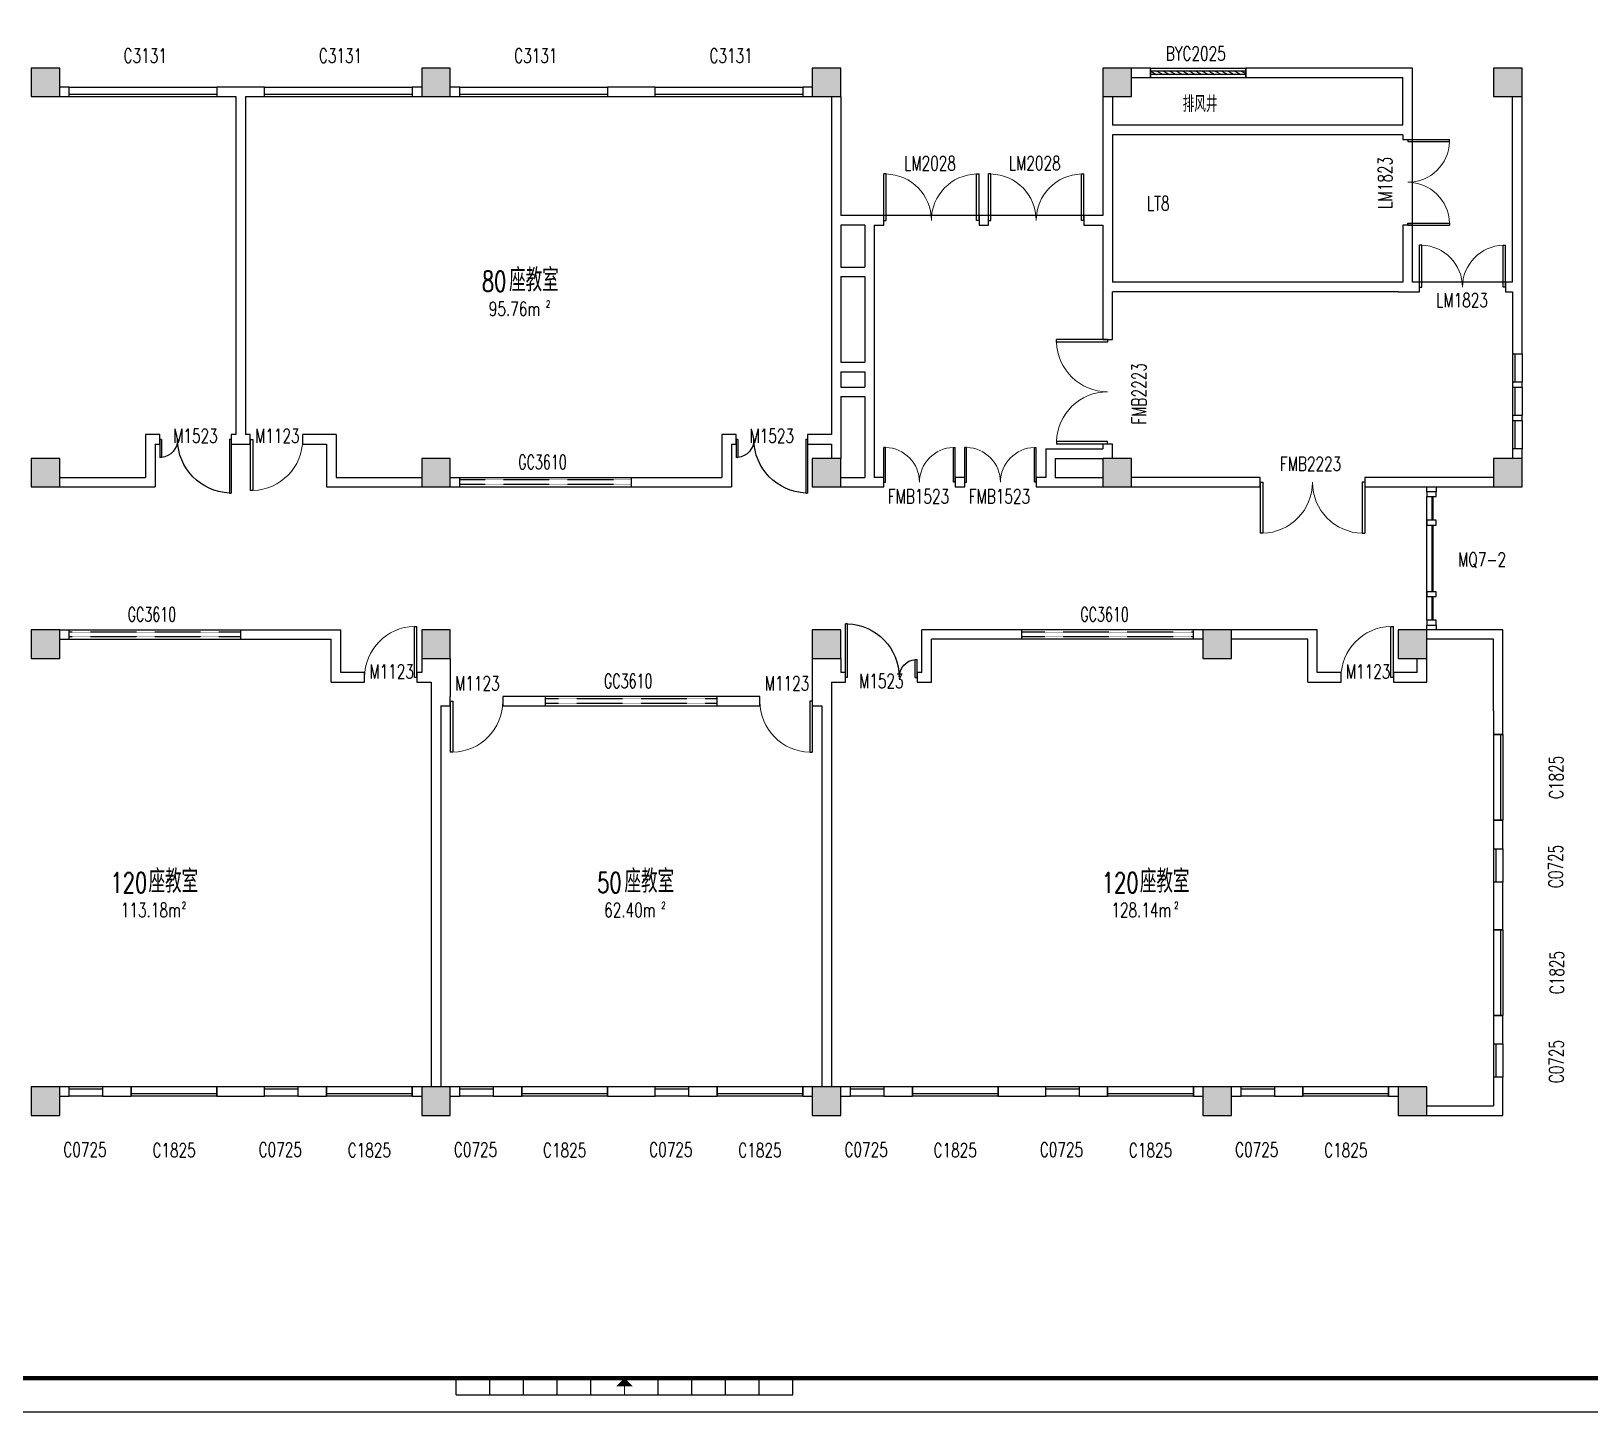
# Model space of a CAD drawing. Header units: millimetres. Extents: x 0 to 180559, y 0 to 202470.
# Drawn here: x 29574 to 62297, y 143011 to 172014 of the extents above; entities that cross this region are included whole.
import ezdxf
from ezdxf.enums import TextEntityAlignment as Align

# ---------------------------------------------------------------- set-up
doc = ezdxf.new("R2010")
doc.units = ezdxf.units.MM
doc.linetypes.add('DASH', pattern=[0.35, 0.25, -0.1])
for name, color, linetype in [('3T_BAR', 7, 'Continuous'), ('COLUMN', 242, 'Continuous'), ('CURTWALL', 122, 'Continuous'), ('DOOR', 242, 'Continuous'), ('DOOR_FIRE', 4, 'Continuous'), ('DOOR_FIRE_TEXT', 7, 'Continuous'), ('FRAME', 7, 'Continuous'), ('PUB_HATCH', 8, 'Continuous'), ('SPACE', 7, 'Continuous'), ('WALL', 152, 'Continuous'), ('WINDOW', 122, 'Continuous'), ('WINDOW_TEXT', 7, 'Continuous')]:
    doc.layers.add(name, color=color, linetype=linetype)
doc.styles.add('_TCH_SPACE', font='SIMPLEX', dxfattribs={"height": 5, "bigfont": 'GBCBIG'})
doc.styles.add('_TCH_WINDOW', font='SIMPLEX', dxfattribs={"height": 3.5, "bigfont": 'GBCBIG'})
doc.styles.add('TKZ1_tjhts.shx', font='tjromant.shx', dxfattribs={"bigfont": 'tjhts.shx'})
doc.styles.add('仿宋单线', font='tjromans.shx', dxfattribs={"width": 0.65, "bigfont": 'tjhztxt.shx'})

# ---------------------------------------------------------------- blocks, each defined once
blk = doc.blocks.new('TJAD_TK_A0_A')
at = {"layer": 'FRAME'}
for p, q in [((544.38, 5.11), (544.38, 10.11)), ((554.38, 5.11), (554.38, 10.11)), ((564.38, 5.11), (564.38, 10.11)), ((574.38, 5.11), (574.38, 10.11)), ((584.38, 5.11), (584.38, 10.11)), ((604.38, 5.11), (604.38, 10.11)), ((614.38, 5.11), (614.38, 10.11)), ((624.38, 5.11), (624.38, 10.11)), ((634.38, 5.11), (634.38, 10.11)), ((644.38, 5.11), (644.38, 10.11)), ((544.38, 5.11), (644.38, 5.11)), ((-0.12, 0.06), (1188.88, 0.06))]:
    blk.add_line(p, q, dxfattribs=at)
at = {"layer": 'FRAME', "const_width": 1.2}
blk.add_lwpolyline([(1178.88, 10.06), (1178.88, 831.06), (24.88, 831.06), (24.88, 10.06)], close=True, dxfattribs=at)
at = {"layer": 'FRAME', "const_width": 0.3}
blk.add_lwpolyline([(594.38, 7.61), (594.38, 5.11)], dxfattribs=at)
at = {"layer": 'FRAME'}
blk.add_solid([(596.88, 7.61), (591.88, 7.61), (594.38, 10.11)], dxfattribs=at)
at = {"style": 'TKZ1_tjhts.shx'}
for tag, p, height, flags in [('ClientChinese_001', (977.79, 443.57), 5, 8), ('ClientChinese_002', (1013.71, 434.65), 5, 8), ('DescriptionChineseA_001', (1089.55, 425.89), 3.6, 8), ('RevA', (1115.23, 424.56), 3, 8), ('ProjectNameChinese_001', (992.73, 296.22), 5, 8), ('SubProjectChinese_001', (1095.02, 282.68), 3, 8), ('SubProjectNo', (1158.66, 271.34), 3, 8), ('ApprovedBy', (1120.43, 250.26), 3.6, 8), ('ApprovedBySignPos', (1139.55, 247.78), 3.6, 9), ('ReviewedBy', (1120.43, 240.36), 3.6, 8), ('ReviewedBySignPos', (1139.55, 238.08), 3.6, 9), ('CheckedBy', (1120.43, 230.63), 3.6, 8), ('CheckedBySignPos', (1138.96, 228.13), 3.6, 9), ('PrincipalInCharge1', (1120.43, 219.88), 3.6, 8), ('PrincipalInCharge1SignPos', (1138.79, 217.18), 3.6, 9), ('PrincipalInCharge2', (1120.43, 210.44), 3.6, 8), ('PrincipalInCharge2SignPos', (1138.61, 207.69), 3.6, 9), ('DisciplineResponsible1', (1120.43, 200.15), 3.6, 8), ('DisciplineResponsible1SignPos', (1139.16, 197.4), 3.6, 9), ('DisciplineResponsible2', (1120.43, 190.13), 3.6, 8), ('DisciplineResponsible2SignPos', (1138.95, 187.58), 3.6, 9), ('DesignedBy1', (1120.43, 180.47), 3.6, 8), ('DesignedBy1SignPos', (1138.5, 177.67), 3.6, 9), ('DesignedBy2', (1120.43, 169.78), 3.6, 8), ('DesignedBy2SignPos', (1138.65, 167.23), 3.6, 9), ('DrawnBy', (1120.43, 160.19), 3.6, 8), ('DrawnBySignPos', (1138.65, 157.82), 3.6, 9), ('DisciplineChinese', (1119.24, 125.84), 3.6, 8), ('StageChinese', (1158.76, 125.37), 3.6, 8), ('DisciplineEnglish', (1119.42, 122.2), 2.2, 8), ('StageEnglish', (1158.94, 121.73), 2.2, 8), ('SheetNo', (1118.87, 114.03), 3, 8), ('Rev2', (1158.86, 113.56), 3, 8)]:
    blk.add_attdef(tag, p, '', height=height, dxfattribs=dict(at, flags=flags))
at = {"style": 'TKZ1_tjhts.shx', "width": 0.7, "flags": 8}
for tag, p, height in [('DateA', (1099.36, 424.56), 3), ('ProjectNo', (1119.31, 270.56), 3), ('ApprovedByDate', (1159.94, 250.39), 3.6), ('ReviewedByDate', (1159.94, 241), 3.6), ('CheckedByDate', (1159.94, 230.41), 3.6), ('PrincipalInCharge1Date', (1159.94, 220.36), 3.6), ('PrincipalInCharge2Date', (1159.94, 210.61), 3.6), ('DisciplineResponsible1Date', (1159.94, 200.05), 3.6), ('DisciplineResponsible2Date', (1159.94, 190.43), 3.6), ('DesignedBy1Date', (1159.94, 179.93), 3.6), ('DesignedBy2Date', (1159.94, 169.41), 3.6), ('DrawnByDate', (1159.94, 159.78), 3.6)]:
    blk.add_attdef(tag, p, '', height=height, dxfattribs=at)
at = {"style": 'TKZ1_tjhts.shx', "flags": 8}
for tag, height, p in [('DescriptionEnglishA', 2.2, (1150.82, 423.33)), ('ClientEnglish', 3, (1139.46, 390.63)), ('ProjectNameEnglish', 3, (1142.02, 290.26)), ('SubProjectEnglish', 2.2, (1148.76, 279.65)), ('SheetTitleEnglish', 3, (1142.79, 135.3))]:
    blk.add_attdef(tag, text='', height=height, dxfattribs=at).set_placement(p, align=Align.MIDDLE_CENTER)
at = {"style": 'TKZ1_tjhts.shx', "flags": 9}
for tag, p in [('Electricity3SignPos', (15.68, 269.92)), ('ELV3SignPos', (23.47, 269.59)), ('Electricity2SignPos', (15.71, 253.14)), ('Electricity1SignPos', (15.63, 237.78)), ('ELV2SignPos', (23.5, 252.81)), ('ELV1SignPos', (23.42, 237.46)), ('Power3SignPos', (23.18, 205.92)), ('HVAC3SignPos', (14.96, 205.89)), ('HVAC2SignPos', (15.13, 189.18)), ('Power2SignPos', (23.38, 189.51)), ('Power1SignPos', (23.75, 173.22)), ('HVAC1SignPos', (15.89, 173.16)), ('Plumbing3SignPos', (16.07, 141.15)), ('Structure7SignPos', (23.2, 141.11)), ('Plumbing2SignPos', (14.83, 125.62)), ('Structure6SignPos', (23, 125.87)), ('Structure5SignPos', (23, 110.08)), ('Plumbing1SignPos', (15.66, 109.11)), ('Structure4SignPos', (23, 93.78)), ('Architecture3SignPos', (16.07, 77.07)), ('Structure3SignPos', (22.74, 77.47)), ('Architecture2SignPos', (15.8, 61.24)), ('Structure2SignPos', (23.12, 62.01)), ('Architecture1SignPos', (16.88, 45.06)), ('Structure1SignPos', (23.11, 45.86))]:
    blk.add_attdef(tag, p, '', height=2.5, rotation=90, dxfattribs=at)
at = {"style": 'TKZ1_tjhts.shx', "flags": 8}
blk.add_attdef('SheetTitleChinese', text='', height=5, dxfattribs=at).set_placement((1140.42, 148.12), align=Align.TOP_CENTER)
blk = doc.blocks.new('WD-HIGH')
at = {"layer": 'WINDOW'}
for p, q in [((1050564, 1525426), (1050564, 1525626)), ((1054164, 1525426), (1054164, 1525626))]:
    blk.add_line(p, q, dxfattribs=at)
at = {"layer": 'WINDOW', "linetype": 'DASH', "extrusion": (0, 0, -1)}
for p, q in [((1054164, 1525576), (1050564, 1525576)), ((1054164, 1525476), (1050564, 1525476))]:
    blk.add_line(p, q, dxfattribs=at)
at = {"layer": 'WINDOW_TEXT', "style": '仿宋单线', "width": 0.65}
blk.add_text('GC3610', height=300, dxfattribs=at).set_placement((1051788, 1525799))
blk = doc.blocks.new('$WINLIB2D$00000004')
at = {"color": 0}
for points in [[(-0.5, 0.5), (-0.5, -0.5)], [(-0.5, 0.5), (0.5, 0.5)], [(0.5, -0.5), (0.5, 0.5)], [(-0.5, 0.241), (0.5, 0.241)], [(-0.5, -0.5), (0.5, -0.5)]]:
    blk.add_lwpolyline(points, dxfattribs=at)
blk = doc.blocks.new('$DorLib2D$00000002')
for p, q in [((-0.5, 0), (-0.5, 0.4875)), ((-0.475, 0.4875), (-0.5, 0.4875)), ((-0.475, 0), (-0.475, 0.4875)), ((0.475, 0), (0.475, 0.4875)), ((0.475, 0.4875), (0.5, 0.4875)), ((0.5, 0), (0.5, 0.4875)), ((-0.5, 0), (-0.475, 0)), ((0.5, 0), (0.475, 0))]:
    blk.add_line(p, q)
at = {"lineweight": 13}
for centre, start, end in [((-0.4875, 0), 0, 88.53072), ((0.4875, 0), 91.46928, 180)]:
    blk.add_arc(centre, 0.4875, start, end, dxfattribs=at)
blk = doc.blocks.new('_FZH')
blk.add_lwpolyline([(-0.5, -0.5), (0.5, -0.5), (0.5, 0.5), (-0.5, 0.5)], close=True)
at = {"layer": 'PUB_HATCH'}
blk.add_solid([(-0.5, -0.5), (0.5, -0.5), (-0.5, 0.5), (0.5, 0.5)], dxfattribs=at)
blk = doc.blocks.new('$DorLib2D$00000001')
for p, q in [((0.45, 0.975), (0.5, 0.975)), ((0.45, 0), (0.45, 0.975)), ((0.5, 0), (0.5, 0.975)), ((0.5, 0), (0.45, 0))]:
    blk.add_line(p, q)
at = {"lineweight": 13}
blk.add_arc((0.475, 0), 0.975, 91.4693, 180, dxfattribs=at)
blk = doc.blocks.new('$DorLib2D$00000225')
at = {"color": 0}
for p, q in [((0.475, -0.001), (0.475, 0.752)), ((0.475, 0.752), (0.5, 0.752)), ((0.5, -0.001), (0.5, 0.752)), ((-0.5, 0), (-0.5, 0.252)), ((-0.475, 0.252), (-0.5, 0.252)), ((-0.475, 0), (-0.475, 0.252)), ((-0.475, 0), (-0.5, 0)), ((0.475, -0.001), (0.5, -0.001))]:
    blk.add_line(p, q, dxfattribs=at)
for centre, radius, start, end in [((0.505, -0.002), 0.755, 92.2493, 179.7238), ((-0.501, 0.003), 0.251, 359.7899, 84.0974)]:
    blk.add_arc(centre, radius, start, end, dxfattribs=at)
blk = doc.blocks.new('$WINLIB2D$00000039')
at = {"color": 0}
for points in [[(-0.5, 0.5), (-0.5, -0.5)], [(0.5, 0.5), (-0.5, 0.5)], [(0.5, -0.5), (0.5, 0.5)], [(-0.5, 0.167), (0.5, 0.167)], [(-0.384, -0.167), (-0.448, 0.167)], [(-0.316, -0.167), (-0.38, 0.167)], [(-0.248, -0.167), (-0.312, 0.167)], [(-0.18, -0.167), (-0.244, 0.167)], [(-0.112, -0.167), (-0.176, 0.167)], [(-0.044, -0.167), (-0.108, 0.167)], [(0.024, -0.167), (-0.04, 0.167)], [(0.092, -0.167), (0.028, 0.167)], [(0.16, -0.167), (0.096, 0.167)], [(0.228, -0.167), (0.164, 0.167)], [(0.296, -0.167), (0.232, 0.167)], [(0.364, -0.167), (0.3, 0.167)], [(0.432, -0.167), (0.368, 0.167)], [(0.5, -0.167), (0.436, 0.167)], [(-0.452, -0.167), (-0.5, 0.084)], [(-0.5, -0.167), (0.5, -0.167)], [(0.5, -0.5), (-0.5, -0.5)]]:
    blk.add_lwpolyline(points, dxfattribs=at)

msp = doc.modelspace()

# ---------------------------------------------------------------- linework, layer by layer
at = {"layer": '3T_BAR'}
for p, q in [((58874, 162339), (58874, 162239)), ((59074, 162339), (58874, 162339)), ((59074, 162239), (59074, 162339)), ((58874, 162239), (59074, 162239)), ((58874, 161739), (58874, 161639)), ((59074, 161739), (58874, 161739)), ((59074, 161639), (59074, 161739)), ((58874, 161639), (59074, 161639)), ((58874, 160239), (58874, 160139)), ((59074, 160239), (58874, 160239)), ((58874, 160139), (59074, 160139)), ((59074, 160139), (59074, 160239)), ((58874, 159639), (58874, 159539)), ((59074, 159639), (58874, 159639)), ((58874, 159539), (59074, 159539)), ((59074, 159539), (59074, 159639))]:
    msp.add_line(p, q, dxfattribs=at)
at = {"layer": '3T_BAR', "ltscale": 20}
msp.add_line((58874, 159639), (58874, 162239), dxfattribs=at)
for points in [[(58874, 162439), (59074, 162439), (59074, 162339), (58874, 162339)], [(58874, 159539), (59074, 159539), (59074, 159439), (58874, 159439)]]:
    msp.add_lwpolyline(points, close=True, dxfattribs=at)
at = {"layer": 'CURTWALL'}
for p, q in [((58979, 162239), (58979, 161739)), ((58999, 162239), (58999, 161739)), ((58979, 161639), (58979, 160239)), ((58999, 161639), (58999, 160239)), ((58979, 160139), (58979, 159639)), ((58999, 160139), (58999, 159639))]:
    msp.add_line(p, q, dxfattribs=at)
at = {"layer": 'WALL'}
for p, q in [((53074, 171239), (52674, 171239)), ((53074, 171039), (53074, 171239)), ((58574, 171239), (55074, 171239)), ((55074, 171239), (55074, 171039)), ((58574, 169959), (58574, 171239)), ((30374, 170839), (30174, 170839)), ((30374, 170639), (30374, 170839)), ((33974, 170839), (33474, 170839)), ((33474, 170839), (33474, 170639)), ((34474, 170839), (33974, 170839)), ((34474, 170639), (34474, 170839)), ((37774, 170839), (37574, 170839)), ((37574, 170839), (37574, 170639)), ((38574, 170839), (38374, 170839)), ((38574, 170639), (38574, 170839)), ((42674, 170839), (41674, 170839)), ((41674, 170839), (41674, 170639)), ((42674, 170639), (42674, 170839)), ((45974, 170839), (45774, 170839)), ((45774, 170839), (45774, 170639)), ((52674, 171039), (53074, 171039)), ((55074, 171039), (58374, 171039)), ((58374, 170039), (58374, 171039)), ((30174, 170639), (30374, 170639)), ((33474, 170639), (33874, 170639)), ((33874, 170639), (33874, 163539)), ((34074, 170639), (34074, 163539)), ((34074, 170639), (34474, 170639)), ((37574, 170639), (37774, 170639)), ((38374, 170639), (38574, 170639)), ((41674, 170639), (42674, 170639)), ((45774, 170639), (45974, 170639)), ((46374, 170639), (46374, 168039)), ((46574, 170639), (46574, 168139)), ((52074, 170639), (52074, 169959)), ((52274, 170639), (52274, 170039)), ((60674, 166739), (60674, 170639)), ((60874, 166639), (60874, 170639)), ((52074, 169959), (52074, 168139)), ((58374, 170039), (52274, 170039)), ((58374, 169839), (52274, 169839)), ((52274, 169839), (52274, 168039)), ((58374, 169839), (58374, 169739)), ((58574, 169739), (58574, 169959)), ((58374, 169739), (58574, 169739)), ((46374, 168039), (46374, 166959)), ((46974, 168139), (46574, 168139)), ((46574, 167939), (46574, 167059)), ((47074, 167939), (46574, 167939)), ((47474, 168139), (46974, 168139)), ((47074, 167939), (47074, 167059)), ((47274, 167939), (47474, 167939)), ((47274, 167939), (47274, 166959)), ((47474, 167939), (47474, 168139)), ((49674, 168139), (49474, 168139)), ((49474, 168139), (49474, 167939)), ((49474, 167939), (49674, 167939)), ((49674, 167939), (49674, 168139)), ((52074, 168139), (51674, 168139)), ((51674, 168139), (51674, 167939)), ((51674, 167939), (52074, 167939)), ((52074, 167939), (52074, 166639)), ((52274, 168039), (52274, 166739)), ((58574, 167939), (58374, 167939)), ((58374, 167939), (58374, 166739)), ((58574, 166739), (58574, 167939)), ((46374, 166959), (46374, 164959)), ((46574, 167059), (47074, 167059)), ((47274, 166959), (47274, 165559)), ((46574, 166859), (47074, 166859)), ((46574, 166859), (46574, 165059)), ((47074, 166859), (47074, 165059)), ((52074, 166639), (52074, 165539)), ((58374, 166739), (52274, 166739)), ((58724, 166739), (58574, 166739)), ((58724, 166539), (58724, 166739)), ((60674, 166739), (60524, 166739)), ((60524, 166739), (60524, 166539)), ((60874, 165239), (60874, 166639)), ((52274, 165539), (52274, 166539)), ((58274, 166539), (52274, 166539)), ((58274, 166539), (58724, 166539)), ((60524, 166539), (60674, 166539)), ((60674, 166539), (60674, 165239)), ((47274, 165559), (47274, 164959)), ((52074, 165539), (52274, 165539)), ((46374, 164959), (46374, 164439)), ((46574, 165059), (47074, 165059)), ((47274, 164959), (47274, 164439)), ((60674, 165239), (60874, 165239)), ((46574, 164859), (46934, 164859)), ((46574, 164859), (46574, 164539)), ((46934, 164859), (47074, 164859)), ((47074, 164859), (47074, 164539)), ((60874, 164639), (60674, 164639)), ((60674, 164639), (60674, 164539)), ((60874, 164539), (60874, 164639)), ((46374, 164439), (46374, 163539)), ((46574, 164539), (47074, 164539)), ((46574, 164339), (47074, 164339)), ((46574, 164339), (46574, 163439)), ((47074, 164339), (47074, 162639)), ((47274, 164439), (47274, 162639)), ((60674, 164539), (60874, 164539)), ((60874, 163939), (60674, 163939)), ((60674, 163939), (60674, 163839)), ((60674, 163839), (60874, 163839)), ((60874, 163839), (60874, 163939)), ((32274, 163539), (31974, 163539)), ((31974, 163539), (31974, 162639)), ((32174, 163339), (32274, 163339)), ((32174, 163339), (32174, 162439)), ((32274, 163339), (32274, 163539)), ((33874, 163539), (33774, 163539)), ((33774, 163539), (33774, 163339)), ((33774, 163339), (33974, 163339)), ((33974, 163339), (34174, 163339)), ((34174, 163539), (34074, 163539)), ((34174, 163339), (34174, 163539)), ((35974, 163539), (35274, 163539)), ((35274, 163539), (35274, 163339)), ((35274, 163339), (35774, 163339)), ((35774, 163339), (35774, 162439)), ((35974, 163539), (35974, 162639)), ((44374, 163539), (44074, 163539)), ((44074, 163539), (44074, 162639)), ((44274, 163339), (44374, 163339)), ((44274, 163339), (44274, 162439)), ((44374, 163339), (44374, 163539)), ((46374, 163539), (45874, 163539)), ((45874, 163539), (45874, 163339)), ((45874, 163339), (46374, 163339)), ((46374, 163339), (46374, 163039)), ((46574, 163439), (46574, 163039)), ((52274, 163339), (52074, 163339)), ((52074, 163339), (52074, 163239)), ((52274, 163039), (52274, 163339)), ((50874, 163239), (52074, 163239)), ((50874, 163239), (50874, 162639)), ((51074, 163039), (52074, 163039)), ((51074, 163039), (51074, 162639)), ((60874, 163239), (60674, 163239)), ((60674, 163239), (60674, 163039)), ((60874, 163039), (60874, 163239)), ((30174, 162639), (31974, 162639)), ((35974, 162639), (37774, 162639)), ((38374, 162639), (44074, 162639)), ((46574, 162639), (47074, 162639)), ((47474, 162639), (47274, 162639)), ((47474, 162439), (47474, 162639)), ((49174, 162639), (48974, 162639)), ((48974, 162639), (48974, 162439)), ((49174, 162439), (49174, 162639)), ((50874, 162639), (50674, 162639)), ((50674, 162639), (50674, 162439)), ((51074, 162639), (52074, 162639)), ((55374, 162639), (52674, 162639)), ((55374, 162439), (55374, 162639)), ((60274, 162639), (57574, 162639)), ((57574, 162639), (57574, 162439)), ((30174, 162439), (32174, 162439)), ((35774, 162439), (37774, 162439)), ((38374, 162439), (44274, 162439)), ((46574, 162439), (46974, 162439)), ((46974, 162439), (47474, 162439)), ((48974, 162439), (49174, 162439)), ((50674, 162439), (51174, 162439)), ((51174, 162439), (52074, 162439)), ((52674, 162439), (55374, 162439)), ((57574, 162439), (60274, 162439)), ((30174, 159439), (36074, 159439)), ((36074, 158539), (36074, 159439)), ((48274, 158539), (48274, 159439)), ((54174, 159439), (48274, 159439)), ((56574, 159439), (54774, 159439)), ((56574, 158539), (56574, 159439)), ((60474, 159439), (58874, 159439)), ((60474, 157739), (60474, 159439)), ((30174, 159239), (35874, 159239)), ((35874, 158339), (35874, 159239)), ((48474, 158339), (48474, 159239)), ((54174, 159239), (48474, 159239)), ((56374, 159239), (54774, 159239)), ((56374, 158339), (56374, 159239)), ((60274, 159239), (58874, 159239)), ((60274, 157739), (60274, 159239)), ((37774, 158839), (37774, 158539)), ((38374, 158839), (38374, 158439)), ((45974, 158839), (45974, 158439)), ((46574, 158839), (46574, 158539)), ((58674, 158539), (58674, 158839)), ((58874, 158339), (58874, 158839)), ((36574, 158539), (36074, 158539)), ((36574, 158339), (36574, 158539)), ((37774, 158539), (37674, 158539)), ((37674, 158539), (37674, 158339)), ((38374, 158439), (38374, 158039)), ((45974, 158439), (45974, 158039)), ((46674, 158539), (46574, 158539)), ((46674, 158339), (46674, 158539)), ((48274, 158539), (48174, 158539)), ((48174, 158539), (48174, 158339)), ((57074, 158539), (56574, 158539)), ((57074, 158339), (57074, 158539)), ((58674, 158539), (58174, 158539)), ((58174, 158539), (58174, 158339)), ((35874, 158339), (36574, 158339)), ((37674, 158339), (37974, 158339)), ((37974, 158339), (37974, 157739)), ((46374, 158339), (46674, 158339)), ((46374, 158339), (46374, 157739)), ((48174, 158339), (48474, 158339)), ((56374, 158339), (57074, 158339)), ((58174, 158339), (58874, 158339)), ((37974, 157739), (37974, 149839)), ((38174, 157839), (38374, 157839)), ((38174, 157839), (38174, 149839)), ((38374, 157839), (38374, 158039)), ((44874, 158039), (39474, 158039)), ((39474, 158039), (39474, 157839)), ((39474, 157839), (44874, 157839)), ((44874, 157839), (44874, 158039)), ((45974, 158039), (45974, 157839)), ((45974, 157839), (46174, 157839)), ((46174, 157839), (46174, 149839)), ((46374, 157739), (46374, 149839)), ((60274, 157739), (60274, 157239)), ((60474, 157239), (60474, 157739)), ((60274, 157239), (60474, 157239)), ((60474, 155439), (60274, 155439)), ((60274, 155439), (60274, 154839)), ((60474, 154839), (60474, 155439)), ((60274, 154839), (60474, 154839)), ((60474, 154139), (60274, 154139)), ((60274, 154139), (60274, 153139)), ((60474, 153139), (60474, 154139)), ((60274, 153139), (60474, 153139)), ((60474, 151339), (60274, 151339)), ((60274, 151339), (60274, 150739)), ((60474, 150739), (60474, 151339)), ((60274, 150739), (60474, 150739)), ((60474, 150039), (60274, 150039)), ((60274, 150039), (60274, 149439)), ((60474, 149239), (60474, 150039)), ((30374, 149839), (30174, 149839)), ((30174, 149639), (30374, 149639)), ((30374, 149639), (30374, 149839)), ((31674, 149839), (31074, 149839)), ((31074, 149839), (31074, 149639)), ((31074, 149639), (31674, 149639)), ((31674, 149639), (31674, 149839)), ((34474, 149839), (33474, 149839)), ((33474, 149839), (33474, 149639)), ((33474, 149639), (34474, 149639)), ((34474, 149639), (34474, 149839)), ((35774, 149839), (35174, 149839)), ((35174, 149839), (35174, 149639)), ((35174, 149639), (35774, 149639)), ((35774, 149639), (35774, 149839)), ((37774, 149839), (37574, 149839)), ((37574, 149839), (37574, 149639)), ((37574, 149639), (37774, 149639)), ((38574, 149839), (38374, 149839)), ((38374, 149639), (38574, 149639)), ((38574, 149639), (38574, 149839)), ((39874, 149839), (39274, 149839)), ((39274, 149839), (39274, 149639)), ((39274, 149639), (39874, 149639)), ((39874, 149639), (39874, 149839)), ((42674, 149839), (41674, 149839)), ((41674, 149839), (41674, 149639)), ((41674, 149639), (42674, 149639)), ((42674, 149639), (42674, 149839)), ((43974, 149839), (43374, 149839)), ((43374, 149839), (43374, 149639)), ((43374, 149639), (43974, 149639)), ((43974, 149639), (43974, 149839)), ((45974, 149839), (45774, 149839)), ((45774, 149839), (45774, 149639)), ((45774, 149639), (45974, 149639)), ((46774, 149839), (46574, 149839)), ((46574, 149639), (46774, 149639)), ((46774, 149639), (46774, 149839)), ((48074, 149839), (47474, 149839)), ((47474, 149839), (47474, 149639)), ((47474, 149639), (48074, 149639)), ((48074, 149639), (48074, 149839)), ((50874, 149839), (49874, 149839)), ((49874, 149839), (49874, 149639)), ((49874, 149639), (50874, 149639)), ((50874, 149639), (50874, 149839)), ((52174, 149839), (51574, 149839)), ((51574, 149839), (51574, 149639)), ((51574, 149639), (52174, 149639)), ((52174, 149639), (52174, 149839)), ((54174, 149839), (53974, 149839)), ((53974, 149839), (53974, 149639)), ((53974, 149639), (54174, 149639)), ((54974, 149839), (54774, 149839)), ((54774, 149639), (54974, 149639)), ((54974, 149639), (54974, 149839)), ((56274, 149839), (55674, 149839)), ((55674, 149839), (55674, 149639)), ((55674, 149639), (56274, 149639)), ((56274, 149639), (56274, 149839)), ((58274, 149839), (58074, 149839)), ((58074, 149839), (58074, 149639)), ((58074, 149639), (58274, 149639)), ((58874, 149439), (60274, 149439)), ((58874, 149239), (60474, 149239))]:
    msp.add_line(p, q, dxfattribs=at)
at = {"layer": 'WINDOW'}
for p, q in [((58574, 167939), (58574, 169739)), ((49474, 168139), (47474, 168139)), ((51674, 168139), (49674, 168139)), ((60524, 166739), (58724, 166739))]:
    msp.add_line(p, q, dxfattribs=at)

# ---------------------------------------------------------------- block references
at = {"layer": 'COLUMN', "xscale": 600, "yscale": 600, "zscale": 600}
for p in [(29874, 170939), (38074, 170939), (46274, 170939), (29874, 162739), (38074, 162739), (46274, 162739), (29874, 159139), (38074, 159139), (46274, 159139), (54474, 159139), (58574, 159139), (29874, 149539), (38074, 149539), (46274, 149539), (54474, 149539), (58574, 149539)]:
    msp.add_blockref('_FZH', p, dxfattribs=at)
at = {"layer": 'COLUMN', "xscale": 600, "yscale": 600, "zscale": 600, "rotation": 90}
for p in [(52374, 170939), (60574, 170939), (52374, 162739), (60574, 162739)]:
    msp.add_blockref('_FZH', p, dxfattribs=at)
at = {"layer": 'DOOR'}
ref = msp.add_blockref('$DorLib2D$00000002', (58474, 168839), dxfattribs=dict(at, xscale=-1800, yscale=-1800, zscale=-1800, rotation=89.9999999998585))
ref.add_attrib('A', 'LM1823', (58148, 168284), dxfattribs={"layer": 'WINDOW_TEXT', "ltscale": 20, "height": 297.5, "rotation": 90, "style": '_TCH_WINDOW', "width": 0.705882})
ref = msp.add_blockref('$DorLib2D$00000002', (48474, 168039), dxfattribs=dict(at, xscale=2000, yscale=-2000, zscale=2000, rotation=180))
ref.add_attrib('A', 'LM2028', (47899, 169089), dxfattribs={"layer": 'WINDOW_TEXT', "ltscale": 20, "height": 297.5, "style": '_TCH_WINDOW', "width": 0.705882})
ref = msp.add_blockref('$DorLib2D$00000002', (50674, 168039), dxfattribs=dict(at, xscale=2000, yscale=-2000, zscale=2000, rotation=180))
ref.add_attrib('A', 'LM2028', (50099, 169091), dxfattribs={"layer": 'WINDOW_TEXT', "ltscale": 20, "height": 297.5, "style": '_TCH_WINDOW', "width": 0.705882})
ref = msp.add_blockref('$DorLib2D$00000002', (59624, 166639), dxfattribs=dict(at, xscale=1800, yscale=-1800, zscale=1800, rotation=179.9999999997506))
ref.add_attrib('A', 'LM1823', (59069, 166215), dxfattribs={"layer": 'WINDOW_TEXT', "ltscale": 20, "height": 297.5, "rotation": 360, "style": '_TCH_WINDOW', "width": 0.705882})
ref = msp.add_blockref('$DorLib2D$00000225', (33024, 163439), dxfattribs=dict(at, xscale=-1500, yscale=1500, zscale=-1500, rotation=180))
ref.add_attrib('A', 'M1523', (32554, 163365), dxfattribs={"layer": 'WINDOW_TEXT', "ltscale": 20, "height": 297.5, "style": '_TCH_WINDOW', "width": 0.705882})
ref = msp.add_blockref('$DorLib2D$00000001', (34724, 163439), dxfattribs=dict(at, xscale=-1100, yscale=-1100, zscale=-1100))
ref.add_attrib('A', 'M1123', (34274, 163365), dxfattribs={"layer": 'WINDOW_TEXT', "ltscale": 20, "height": 297.5, "style": '_TCH_WINDOW', "width": 0.705882})
ref = msp.add_blockref('$DorLib2D$00000001', (37124, 158439), dxfattribs=dict(at, xscale=-1100, yscale=-1100, zscale=-1100, rotation=180))
ref.add_attrib('A', 'M1123', (36674, 158415), dxfattribs={"layer": 'WINDOW_TEXT', "ltscale": 20, "height": 297.5, "style": '_TCH_WINDOW', "width": 0.705882})
ref = msp.add_blockref('$DorLib2D$00000225', (47424, 158439), dxfattribs=dict(at, xscale=-1500, yscale=1500, zscale=-1500))
ref.add_attrib('A', 'M1523', (46954, 158215), dxfattribs={"layer": 'WINDOW_TEXT', "ltscale": 20, "height": 297.5, "style": '_TCH_WINDOW', "width": 0.705882})
ref = msp.add_blockref('$DorLib2D$00000001', (57624, 158439), dxfattribs=dict(at, xscale=-1100, yscale=-1100, zscale=-1100, rotation=180))
ref.add_attrib('A', 'M1123', (57174, 158415), dxfattribs={"layer": 'WINDOW_TEXT', "ltscale": 20, "height": 297.5, "style": '_TCH_WINDOW', "width": 0.705882})
ref = msp.add_blockref('$DorLib2D$00000001', (38924, 157939), dxfattribs=dict(at, xscale=1100, yscale=1100, zscale=1100, rotation=180))
ref.add_attrib('A', 'M1123', (38474, 158165), dxfattribs={"layer": 'WINDOW_TEXT', "ltscale": 20, "height": 297.5, "style": '_TCH_WINDOW', "width": 0.705882})
ref = msp.add_blockref('$DorLib2D$00000001', (45424, 157939), dxfattribs=dict(at, xscale=-1100, yscale=1100, zscale=-1100, rotation=180))
ref.add_attrib('A', 'M1123', (44974, 158165), dxfattribs={"layer": 'WINDOW_TEXT', "ltscale": 20, "height": 297.5, "style": '_TCH_WINDOW', "width": 0.705882})
at = {"layer": 'DOOR_FIRE'}
ref = msp.add_blockref('$DorLib2D$00000002', (52174, 164439), dxfattribs=dict(at, xscale=-2200, yscale=-2200, zscale=200, rotation=270))
ref.add_attrib('A', 'FMB2223', (52983, 163754), dxfattribs={"layer": 'DOOR_FIRE_TEXT', "ltscale": 20, "height": 297.5, "rotation": 90, "style": '_TCH_WINDOW', "width": 0.705882})
ref = msp.add_blockref('$DorLib2D$00000002', (48224, 162539), dxfattribs=dict(at, xscale=1500, yscale=1500, zscale=200))
ref.add_attrib('A', 'FMB1523', (47559, 162093), dxfattribs={"layer": 'DOOR_FIRE_TEXT', "ltscale": 20, "height": 297.5, "style": '_TCH_WINDOW', "width": 0.705882})
ref = msp.add_blockref('$DorLib2D$00000002', (49924, 162539), dxfattribs=dict(at, xscale=1500, yscale=1500, zscale=200))
ref.add_attrib('A', 'FMB1523', (49259, 162093), dxfattribs={"layer": 'DOOR_FIRE_TEXT', "ltscale": 20, "height": 297.5, "style": '_TCH_WINDOW', "width": 0.705882})
ref = msp.add_blockref('$DorLib2D$00000002', (56474, 162539), dxfattribs=dict(at, xscale=-2200, yscale=-2200, zscale=200))
ref.add_attrib('A', 'FMB2223', (55791, 162777), dxfattribs={"layer": 'DOOR_FIRE_TEXT', "ltscale": 20, "height": 297.5, "style": '_TCH_WINDOW', "width": 0.705882})
at = {"layer": 'FRAME', "xscale": 70.7, "yscale": 70.7, "zscale": 70.7}
msp.add_blockref('TJAD_TK_A0_A', (9, 143007), dxfattribs=at)
at = {"layer": 'WINDOW'}
ref = msp.add_blockref('$WINLIB2D$00000004', (31924, 170739), dxfattribs=dict(at, xscale=-3100, yscale=200, zscale=-3100, rotation=180))
ref.add_attrib('A', 'C3131', (31514, 171350), dxfattribs={"layer": 'WINDOW_TEXT', "ltscale": 20, "height": 297.5, "style": '_TCH_WINDOW', "width": 0.705882})
ref = msp.add_blockref('$WINLIB2D$00000004', (36024, 170739), dxfattribs=dict(at, xscale=-3100, yscale=200, zscale=-3100, rotation=180))
ref.add_attrib('A', 'C3131', (35614, 171350), dxfattribs={"layer": 'WINDOW_TEXT', "ltscale": 20, "height": 297.5, "style": '_TCH_WINDOW', "width": 0.705882})
ref = msp.add_blockref('$WINLIB2D$00000004', (40124, 170739), dxfattribs=dict(at, xscale=-3100, yscale=200, zscale=-3100, rotation=180.000000000013))
ref.add_attrib('A', 'C3131', (39714, 171350), dxfattribs={"layer": 'WINDOW_TEXT', "ltscale": 20, "height": 297.5, "style": '_TCH_WINDOW', "width": 0.705882})
ref = msp.add_blockref('$WINLIB2D$00000004', (44224, 170739), dxfattribs=dict(at, xscale=-3100, yscale=200, zscale=-3100, rotation=180.000000000013))
ref.add_attrib('A', 'C3131', (43814, 171350), dxfattribs={"layer": 'WINDOW_TEXT', "ltscale": 20, "height": 297.5, "style": '_TCH_WINDOW', "width": 0.705882})
ref = msp.add_blockref('$WINLIB2D$00000039', (54074, 171139), dxfattribs=dict(at, xscale=2000, yscale=200, zscale=2000, rotation=180))
ref.add_attrib('A', 'BYC2025', (53394, 171395), dxfattribs={"layer": 'WINDOW_TEXT', "ltscale": 20, "height": 297.5, "style": '_TCH_WINDOW', "width": 0.705882})
at = {"layer": 'WINDOW', "xscale": -600, "yscale": 200, "zscale": -600, "rotation": 90}
for p in [(60774, 164939), (60774, 164239), (60774, 163539)]:
    msp.add_blockref('$WINLIB2D$00000004', p, dxfattribs=at)
at = {"layer": 'WINDOW'}
ref = msp.add_blockref('$DorLib2D$00000225', (45124, 163439), dxfattribs=dict(at, xscale=-1500, yscale=1500, zscale=-1500, rotation=180))
ref.add_attrib('A', 'M1523', (44654, 163365), dxfattribs={"layer": 'WINDOW_TEXT', "ltscale": 20, "height": 297.5, "style": '_TCH_WINDOW', "width": 0.705882})
for p in [(-1011989, -1362987), (-1020189, -1366187), (-1000189, -1366187), (-1010189, -1367587)]:
    msp.add_blockref('WD-HIGH', p, dxfattribs=at)
ref = msp.add_blockref('$WINLIB2D$00000004', (60374, 156339), dxfattribs=dict(at, xscale=-1800, yscale=-200, zscale=-1800, rotation=90))
ref.add_attrib('A', 'C1825', (61741, 155884), dxfattribs={"layer": 'WINDOW_TEXT', "ltscale": 20, "height": 297.5, "rotation": 90, "style": '_TCH_WINDOW', "width": 0.705882})
ref = msp.add_blockref('$WINLIB2D$00000004', (60374, 154489), dxfattribs=dict(at, xscale=-700, yscale=200, zscale=-700, rotation=90))
ref.add_attrib('A', 'C0725', (61730, 154014), dxfattribs={"layer": 'WINDOW_TEXT', "ltscale": 20, "height": 297.5, "rotation": 90, "style": '_TCH_WINDOW', "width": 0.705882})
ref = msp.add_blockref('$WINLIB2D$00000004', (60374, 152239), dxfattribs=dict(at, xscale=-1800, yscale=-200, zscale=-1800, rotation=90))
ref.add_attrib('A', 'C1825', (61753, 151784), dxfattribs={"layer": 'WINDOW_TEXT', "ltscale": 20, "height": 297.5, "rotation": 90, "style": '_TCH_WINDOW', "width": 0.705882})
ref = msp.add_blockref('$WINLIB2D$00000004', (60374, 150389), dxfattribs=dict(at, xscale=-700, yscale=200, zscale=-700, rotation=90))
ref.add_attrib('A', 'C0725', (61742, 149914), dxfattribs={"layer": 'WINDOW_TEXT', "ltscale": 20, "height": 297.5, "rotation": 90, "style": '_TCH_WINDOW', "width": 0.705882})
ref = msp.add_blockref('$WINLIB2D$00000004', (30724, 149739), dxfattribs=dict(at, xscale=-700, yscale=200, zscale=-700))
ref.add_attrib('A', 'C0725', (30249, 148371), dxfattribs={"layer": 'WINDOW_TEXT', "ltscale": 20, "height": 297.5, "style": '_TCH_WINDOW', "width": 0.705882})
ref = msp.add_blockref('$WINLIB2D$00000004', (32574, 149739), dxfattribs=dict(at, xscale=-1800, yscale=-200, zscale=-1800))
ref.add_attrib('A', 'C1825', (32119, 148360), dxfattribs={"layer": 'WINDOW_TEXT', "ltscale": 20, "height": 297.5, "style": '_TCH_WINDOW', "width": 0.705882})
ref = msp.add_blockref('$WINLIB2D$00000004', (34824, 149739), dxfattribs=dict(at, xscale=-700, yscale=200, zscale=-700))
ref.add_attrib('A', 'C0725', (34349, 148371), dxfattribs={"layer": 'WINDOW_TEXT', "ltscale": 20, "height": 297.5, "style": '_TCH_WINDOW', "width": 0.705882})
ref = msp.add_blockref('$WINLIB2D$00000004', (36674, 149739), dxfattribs=dict(at, xscale=-1800, yscale=-200, zscale=-1800))
ref.add_attrib('A', 'C1825', (36219, 148360), dxfattribs={"layer": 'WINDOW_TEXT', "ltscale": 20, "height": 297.5, "style": '_TCH_WINDOW', "width": 0.705882})
ref = msp.add_blockref('$WINLIB2D$00000004', (38924, 149739), dxfattribs=dict(at, xscale=-700, yscale=200, zscale=-700))
ref.add_attrib('A', 'C0725', (38449, 148371), dxfattribs={"layer": 'WINDOW_TEXT', "ltscale": 20, "height": 297.5, "style": '_TCH_WINDOW', "width": 0.705882})
ref = msp.add_blockref('$WINLIB2D$00000004', (40774, 149739), dxfattribs=dict(at, xscale=-1800, yscale=-200, zscale=-1800))
ref.add_attrib('A', 'C1825', (40319, 148360), dxfattribs={"layer": 'WINDOW_TEXT', "ltscale": 20, "height": 297.5, "style": '_TCH_WINDOW', "width": 0.705882})
ref = msp.add_blockref('$WINLIB2D$00000004', (43024, 149739), dxfattribs=dict(at, xscale=-700, yscale=200, zscale=-700))
ref.add_attrib('A', 'C0725', (42549, 148371), dxfattribs={"layer": 'WINDOW_TEXT', "ltscale": 20, "height": 297.5, "style": '_TCH_WINDOW', "width": 0.705882})
ref = msp.add_blockref('$WINLIB2D$00000004', (44874, 149739), dxfattribs=dict(at, xscale=-1800, yscale=-200, zscale=-1800))
ref.add_attrib('A', 'C1825', (44419, 148360), dxfattribs={"layer": 'WINDOW_TEXT', "ltscale": 20, "height": 297.5, "style": '_TCH_WINDOW', "width": 0.705882})
ref = msp.add_blockref('$WINLIB2D$00000004', (47124, 149739), dxfattribs=dict(at, xscale=-700, yscale=200, zscale=-700))
ref.add_attrib('A', 'C0725', (46649, 148371), dxfattribs={"layer": 'WINDOW_TEXT', "ltscale": 20, "height": 297.5, "style": '_TCH_WINDOW', "width": 0.705882})
ref = msp.add_blockref('$WINLIB2D$00000004', (48974, 149739), dxfattribs=dict(at, xscale=-1800, yscale=-200, zscale=-1800))
ref.add_attrib('A', 'C1825', (48519, 148360), dxfattribs={"layer": 'WINDOW_TEXT', "ltscale": 20, "height": 297.5, "style": '_TCH_WINDOW', "width": 0.705882})
ref = msp.add_blockref('$WINLIB2D$00000004', (51224, 149739), dxfattribs=dict(at, xscale=-700, yscale=200, zscale=-700))
ref.add_attrib('A', 'C0725', (50749, 148371), dxfattribs={"layer": 'WINDOW_TEXT', "ltscale": 20, "height": 297.5, "style": '_TCH_WINDOW', "width": 0.705882})
ref = msp.add_blockref('$WINLIB2D$00000004', (53074, 149739), dxfattribs=dict(at, xscale=-1800, yscale=-200, zscale=-1800))
ref.add_attrib('A', 'C1825', (52619, 148360), dxfattribs={"layer": 'WINDOW_TEXT', "ltscale": 20, "height": 297.5, "style": '_TCH_WINDOW', "width": 0.705882})
ref = msp.add_blockref('$WINLIB2D$00000004', (55324, 149739), dxfattribs=dict(at, xscale=-700, yscale=200, zscale=-700))
ref.add_attrib('A', 'C0725', (54849, 148371), dxfattribs={"layer": 'WINDOW_TEXT', "ltscale": 20, "height": 297.5, "style": '_TCH_WINDOW', "width": 0.705882})
ref = msp.add_blockref('$WINLIB2D$00000004', (57174, 149739), dxfattribs=dict(at, xscale=-1800, yscale=-200, zscale=-1800))
ref.add_attrib('A', 'C1825', (56719, 148360), dxfattribs={"layer": 'WINDOW_TEXT', "ltscale": 20, "height": 297.5, "style": '_TCH_WINDOW', "width": 0.705882})

# ---------------------------------------------------------------- texts
at = {"layer": 'SPACE', "style": '_TCH_SPACE', "width": 0.705882}
for s, height, p in [('80', 425, (39037, 166545)), ('95.76m', 297.5, (39182, 166033)), ('2', 149, (40382, 166208)), ('120', 425, (31238, 153916)), ('50', 425, (41458, 153916)), ('120', 425, (52052, 153916)), ('113.18m', 297.5, (31457, 153404)), ('2', 149, (32737, 153579)), ('62.40m', 297.5, (41604, 153404)), ('2', 149, (42804, 153579)), ('128.14m', 297.5, (52252, 153404)), ('2', 149, (53572, 153579))]:
    msp.add_text(s, height=height, dxfattribs=at).set_placement(p)
at = {"layer": 'SPACE', "style": '_TCH_SPACE'}
for p in [(39608, 166545), (32038, 153916), (42030, 153916), (52852, 153916)]:
    msp.add_text('座教室', height=482.3, dxfattribs=at).set_placement(p)
at = {"layer": 'WINDOW_TEXT', "style": '_TCH_WINDOW'}
msp.add_text('排风井', height=337.6, dxfattribs=at).set_placement((53751, 170317))
at = {"layer": 'WINDOW_TEXT', "style": '_TCH_WINDOW', "width": 0.705882}
for s, p in [('LT8', (52997, 168250)), ('MQ7-2', (59531, 160766))]:
    msp.add_text(s, height=297.5, dxfattribs=at).set_placement(p)

doc.saveas('drawing.dxf')
